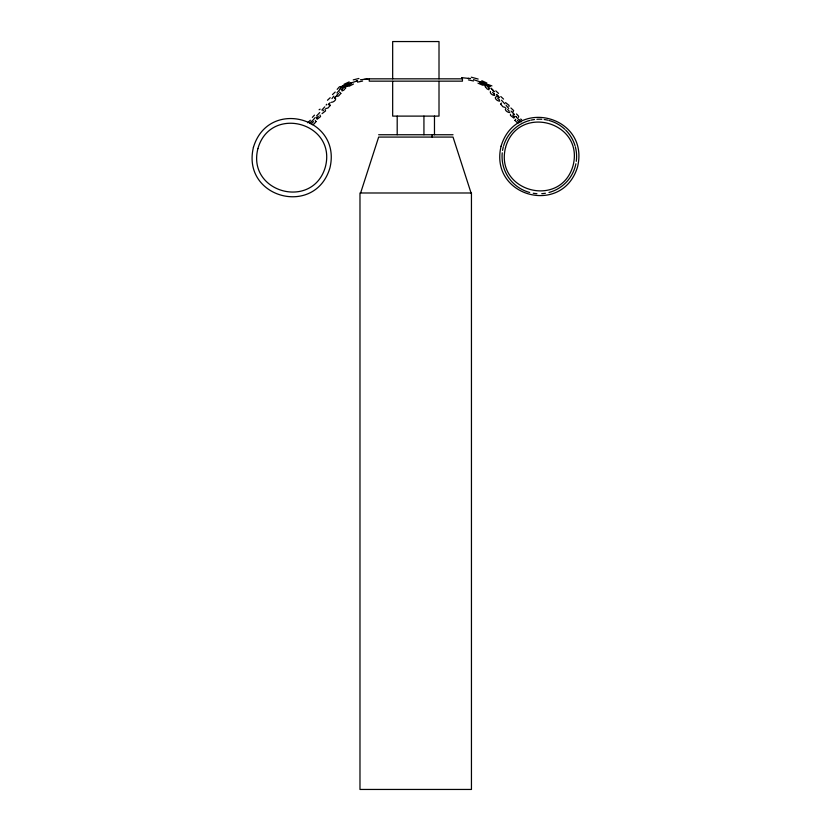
<?xml version="1.0" encoding="UTF-8"?>
<svg xmlns="http://www.w3.org/2000/svg" width="831" height="831" viewBox="0 0 831 831"><rect width="100%" height="100%" fill="white"/><g stroke="black" fill="none" stroke-linecap="round" stroke-linejoin="round"><path stroke-width="1.25" d="M485.262 86.663L485.543 85.884M500.678 104.187L501.425 103.065M514.981 120.412L515.729 119.3M316.569 115.935L319.748 112.538M483.85 83.526L481.897 83.038M360.612 192.989L378.656 137.073L453.03 137.073L471.063 192.989M323.477 110.201L322.979 110.772M341.718 89.873L341.79 89.291M316.019 121.606L314.108 123.902L312.311 124.712M337.168 89.364L339.474 86.756L343.556 86.258M330.323 105.381L328.016 107.988L325.752 108.581M340.845 93.425L338.539 96.032L335.371 96.635M345.738 87.857L343.826 90.153L342.029 90.953M489.21 88.117L489.282 88.688M514.036 116.298L514.233 117.057M490.435 91.452C489.573 93.446 492.835 95.503 494.725 95.451M508.967 106.503L509.05 105.36L505.539 102.608M510.525 114.263L510.442 115.405L513.953 118.147M518.544 117.348L518.627 116.205L516.518 113.951M316.767 118.231L316.808 117.358M324.755 106.856L321.846 110.066M326.666 104.27L326.147 105.09M328.214 104.82L330.073 102.701M307.647 122.759L310.379 120.225M312.373 117.379L314.482 115.125M327.466 100.26L330.198 97.715M332.473 94.578L335.205 92.033M339.567 89.333L341.177 87.515M311.459 121.264L309.776 123.362M333.833 96.126L331.933 98.629M313.609 121.648L310.784 123.798M316.746 118.085L318.346 116.257M338.435 93.456L336.659 95.42M341.728 89.706L343.421 87.733L342.05 86.943M334.561 98.058L336.223 96.178M481.71 83.142L488.431 86.621L487.506 86.206M488.233 85.998L488.431 86.621M486.592 84.575L486.852 83.038L481.814 80.721M319.094 109.754L320.112 109.152M336.939 92.947L339.983 89.374M312.113 121.129L315.209 117.555M494.362 93.685L494.414 94.547M505.986 108.238C503.763 109.91 507.918 112.746 509.819 112.569M513.07 112.008L513.62 110.523L510.888 107.978M353.487 84.024L349.259 86.164L345.01 86.05M349.103 84.211C346.236 83.443 336.908 88.439 342.974 87.629M341.811 87.203C342.891 88.803 348.615 84.793 348.532 85.188M349.404 83.038L345.925 84.866M348.231 85.198L351.17 83.713M353.258 79.869L358.919 78.478M342.455 86.414L341.323 86.902M496.554 96.521C493.074 97.632 497.572 101.444 499.732 101.133M350.194 83.245L351.856 82.684M355.886 81.355L357.548 80.794L352.199 82.591M340.928 87.068L341.448 86.943M349.103 84.939L348.573 85.063M351.71 82.747L350.287 83.225M485.99 84.876L482.551 85.167L477.981 83.152M362.586 81.064L357.538 82.144M322.054 113.639L325.555 110.897L325.014 109.412M317.047 119.321L320.558 116.579L320.008 115.094M486.665 85.271L489.262 84.98L491.931 85.894M349.186 81.895L344.148 84.222L344.408 85.749M360.405 79.755L369.203 78.872M331.268 102.306C333.428 102.618 337.926 98.816 334.446 97.694M488.638 85.998L487.589 86.569L489.272 88.533M363.843 79.381L367.24 79.028M378.656 134.747L453.03 134.747M506.11 105.319L508.738 108.497M511.065 111.063L514.482 114.761L514.119 114.19M519.209 120.142L515.791 116.382L516.311 116.745M489.262 86.767L488.399 86.611M468.632 78.415L461.704 77.667L462.452 77.771M468.289 78.311L470.595 78.571M488.898 85.998L489.646 86.195M505.248 107.407L502.984 106.815L500.678 104.197M471.281 77.2L478.157 79.049M482.427 83.889L481.897 83.754M473.462 80.971L468.414 79.89M488.971 89.779L487.174 88.979L485.262 86.684M519.635 122.593L517.391 120.464M473.545 79.641L479.29 81.573M479.757 81.729L480.827 82.082L480.048 81.812M347.69 85.022L347.451 84.211L346.34 85.178M344.335 86.445L345.738 87.837M339.453 92.012L340.845 93.404M328.931 103.968L330.323 105.36M483.943 83.204L488.742 85.302M488.119 85.053L490.425 86.258M495.795 90.859L498.527 93.404M500.802 96.541L503.534 99.086M499.556 100.021L497.561 97.965M520.621 119.041L521.639 119.643M517.91 123.331L514.981 120.433M481.596 81.864L484.535 83.36M479.83 82.539L482.769 84.024M499.338 97.643L496.336 94.454M504.853 103.917L501.488 100.208M315.271 120.474L316.019 121.586M494.341 94.246L492.565 92.283M491.485 88.564L490.965 88.2L494.31 91.774M519.541 120.09L521.141 121.908M492.16 89.27L493.822 91.15M497.167 94.952L498.818 96.832M507.648 109.401L509.258 111.219M512.654 115.083L514.254 116.901M439.007 78.831L439.007 41.55L392.668 41.55L392.668 78.831M439.007 81.396L439.007 116.111L392.668 116.111L392.668 81.396M434.478 116.111L434.478 134.747M432.141 134.747L432.141 137.073M423.935 116.111L423.935 134.747M397.197 116.111L397.197 134.747M575.893 163.759A37.281 37.281 0 0 1 548.979 192.48M545.406 193.259A37.281 37.281 0 0 1 541.76 193.675M536.909 193.675A37.281 37.281 0 0 1 533.253 193.259M529.679 192.48A37.281 37.281 0 0 1 502.236 152.831M502.547 150.401A37.281 37.281 0 0 1 503.326 146.827M503.659 145.664A37.281 37.281 0 0 1 529.679 120.464M530.853 120.173A37.281 37.281 0 0 1 534.468 119.519M536.909 119.28A37.281 37.281 0 0 1 541.76 119.28M544.201 119.519A37.281 37.281 0 0 1 547.806 120.173M548.979 120.464A37.281 37.281 0 0 1 564.82 129.272M565.693 130.114A37.281 37.281 0 0 1 575.01 145.664M575.343 146.827A37.281 37.281 0 0 1 576.288 161.339M253.413 147.399C241.322 197.944 315.126 217.722 329.928 167.904C342.019 117.368 268.205 97.591 253.413 147.399M257.911 148.604C246.62 192.834 313.09 210.648 325.43 166.699C336.721 122.469 270.241 104.654 257.911 148.604M501.072 146.225C488.981 196.77 562.795 216.538 577.587 166.73C589.678 116.184 515.874 96.417 501.072 146.225M505.57 147.43C494.279 191.66 560.759 209.474 573.089 165.525C584.38 121.295 517.91 103.48 505.57 147.43M462.441 78.831L369.244 78.831L369.244 81.158L462.441 81.158L462.441 78.831M471.447 192.989L359.979 192.989L359.979 789.45L471.447 789.45L471.447 192.989"/></g></svg>
